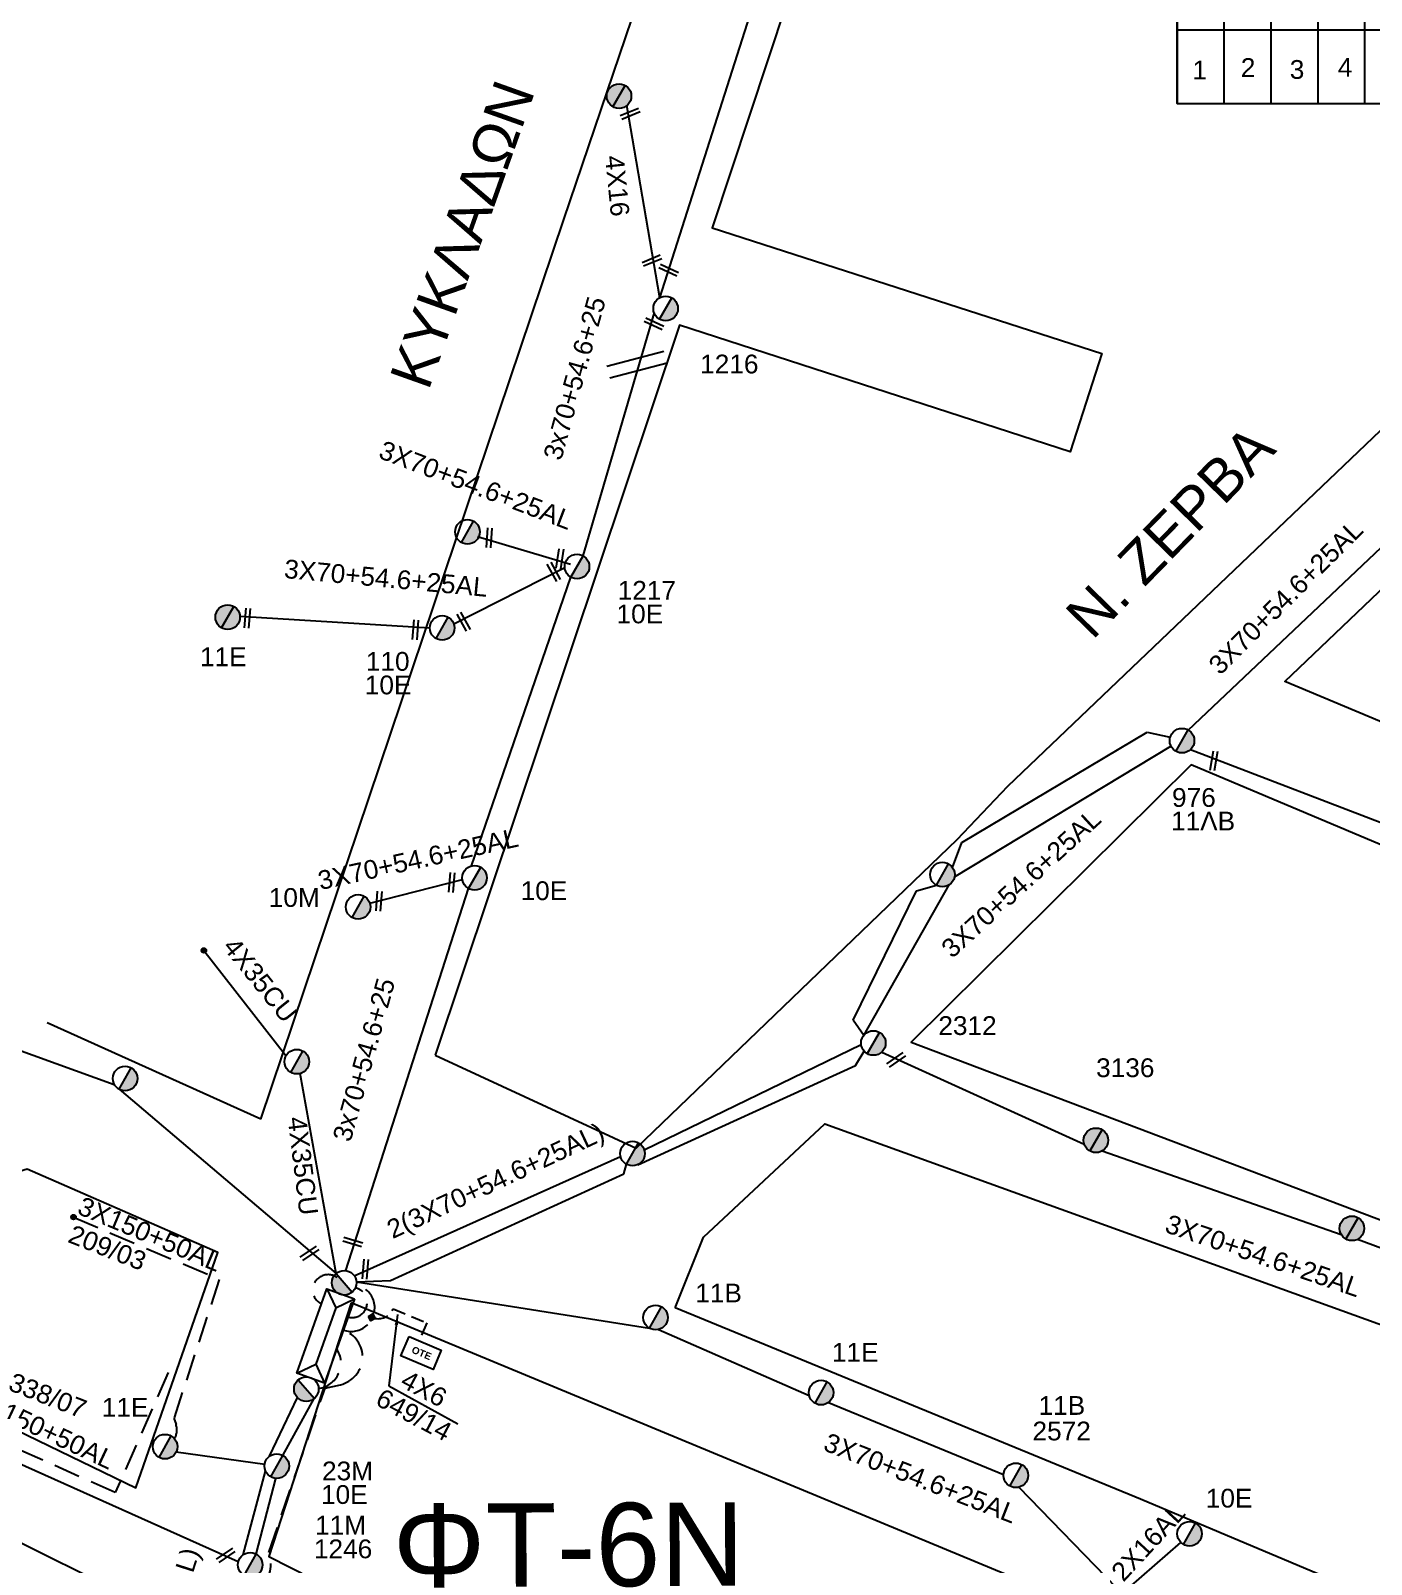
# Model space of a CAD drawing. Header units: millimetres. Extents: x 898 to 3196, y 765 to 1779.
# Drawn here: x 1601.3 to 1729.9, y 1504.5 to 1651.6 of the extents above; entities that cross this region are included whole.
import ezdxf
from ezdxf.enums import TextEntityAlignment as Align

# ---------------------------------------------------------------- set-up
doc = ezdxf.new("R2010")
doc.units = ezdxf.units.MM
doc.linetypes.add('DASHED', pattern=[19.05, 12.7, -6.35])
for name, color, linetype in [('Pillar OTE', 7, 'Continuous'), ('Ασφαλειοκιβώτια Χ.Τ 6 αναχωρήσεων', 7, 'Continuous'), ('Γυμνά εναέρια ΧΤ (1Φ)   2x16AL', 7, 'Continuous'), ('Γυμνά εναέρια ΧΤ (3Φ)   4x16CU', 7, 'Continuous'), ('Γυμνά εναέρια ΧΤ (3Φ)   4x35CU', 7, 'Continuous'), ('Γυμνά εναέρια ΧΤ και ΦΟΠ (3Φ)   4x50+16AL', 7, 'Continuous'), ('Εναέρια παροχή ΧΤ 4x16', 7, 'SYN_LINE'), ('Επιγραφές - Σχήματα', 7, 'Continuous'), ('Καλώδια ΧΤ   3x150+50AL', 7, 'DASHED'), ('Καλώδια ΧΤ   3x150+70AL', 7, 'DASHED'), ('Καλώδια ΧΤ   3x82+57+13', 7, 'Continuous'), ('Μηχανική τομή', 7, 'Continuous'), ('Στύλος Ξύλινος', 7, 'Continuous'), ('Στύλος Ξύλινος @ 1', 7, 'Continuous'), ('Στύλος ΦΜ', 7, 'Continuous'), ('Στύλος ΦΜ @ 1', 7, 'Continuous'), ('Συνδέσεις', 7, 'Continuous'), ('Συνεστραμμένα ΧΤ   3x70+54.6+25AL', 7, 'SYN_LINE'), ('Τομή', 7, 'Continuous'), ('Υποσταθμός εναέριος 2 στύλων', 7, 'Continuous'), ('Υποσταθμός πόλεως', 7, 'Continuous'), ('Υπόβαθρο ΔΕΗ', 7, 'Continuous'), ('Υπόγεια καλώδια Παροχών ΧΤ   4x6', 7, 'DASHED')]:
    doc.layers.add(name, color=color, linetype=linetype)
doc.styles.add('ar', font='arial.ttf')
doc.styles.get("Standard").update_dxf_attribs({"font": 'arial.ttf'})
doc.linetypes.add('SYN_LINE', pattern='A,0.5,-0.0001,["/\\/\\/\\/",Standard,S=0.1,R=0,X=0,Y=-0.05],-0.25', length=0.7501)
doc.dimstyles.new('ISO-25', dxfattribs={"dimtxt": 2.5, "dimasz": 2.5, "dimexe": 1.25, "dimexo": 0.625, "dimtad": 1, "dimtxsty": 'Standard', "dimcen": 2.5, "dimadec": 0, "dimazin": 0, "dimtfac": 1, "dimtmove": 0, "dimatfit": 3, "dimfxl": 1, "dimarcsym": 0})

# ---------------------------------------------------------------- blocks, each defined once
blk = doc.blocks.new('ΥΠΟΣΤΑΘΜΟΣ ΕΝΑΕΡΙΟΣ ΕΠΙ 2 ΣΤΥΛΩΝ')
at = {"layer": 'Υποσταθμός εναέριος 2 στύλων', "linetype": 'Continuous'}
for points in [[(-11.97, -2.11, 0.574793), (-8.45, -0.07, 0.268822), (-9.64, 1.98)], [(9.68, -2.15, 0.574793), (13.19, -0.1, 0.268822), (12.01, 1.95)]]:
    blk.add_hatch(color=256, dxfattribs=at).paths.add_polyline_path(points)
for p, q in [((-11.97, -2.11), (-9.64, 1.98)), ((9.68, -2.15), (12.01, 1.95))]:
    blk.add_line(p, q, dxfattribs=at)
for centre in [(-10.81, -0.07), (10.84, -0.1)]:
    blk.add_circle(centre, 2.36, dxfattribs=at)
at = {"layer": 'Υποσταθμός πόλεως', "linetype": 'Continuous', "ltscale": 40}
blk.add_lwpolyline([(-8.57, 2.82), (8.57, 2.82), (8.57, -2.82), (-8.57, -2.82)], close=True, dxfattribs=at)
for points in [[(-5.75, 0), (-8.57, 2.82)], [(-8.57, -2.82), (-5.75, 0)], [(-5.75, 0), (5.75, 0)], [(5.75, 0), (8.57, 2.82)], [(8.57, -2.82), (5.75, 0)]]:
    blk.add_lwpolyline(points, dxfattribs=at)
at = {"layer": 'Υποσταθμός εναέριος 2 στύλων', "ltscale": 40, "flags": 1}
for tag, p in [('ΜΕΤΑΣΧΗΜΑΤΙΣΜΟΣ', (14.09, 2.51)), ('ΙΣΧΥΣ', (14.07, -0.28)), ('ΑΡΙΘΜΟΣ', (14.19, -3))]:
    blk.add_attdef(tag, p, '', height=1.8, dxfattribs=at)
blk = doc.blocks.new('ΥΠΑΡΧΩΝ ΞΥΛΙΝΟΣ ΣΤΥΛΟΣ')
at = {"layer": 'Στύλος Ξύλινος'}
h = blk.add_hatch(color=7, dxfattribs=at)
h.paths.add_polyline_path([(-2.62, 0, 0.270008), (-1.29, -2.28), (1.3, 2.27, 0.576266)])
h.paths.add_polyline_path([(-1.29, -2.28, 0.574793), (2.62, 0, 0.268822), (1.3, 2.27)])
at = {"layer": 'Στύλος Ξύλινος', "color": 7}
blk.add_line((-1.29, -2.28), (1.3, 2.27), dxfattribs=at)
blk.add_circle((0, 0), 2.62, dxfattribs=at)
at = {"layer": 'Στύλος Ξύλινος', "flags": 4}
for tag, p in [('ΑΡΙΘΜΟΣ', (-4.91, 8.6)), ('ΤΥΠΟΣ', (-4.85, 3.39))]:
    blk.add_attdef(tag, p, '', height=4, dxfattribs=at)
blk = doc.blocks.new('ΥΠΑΡΧΩΝ ΤΣΙΜΕΝΤΕΝΙΟΣ ΣΤΥΛΟΣ')
at = {"layer": 'Στύλος ΦΜ'}
blk.add_hatch(color=7, dxfattribs=at).paths.add_polyline_path([(-1.29, -2.28, 0.574793), (2.62, 0, 0.268822), (1.3, 2.27)])
at = {"layer": 'Στύλος ΦΜ', "color": 7}
blk.add_line((-1.29, -2.28), (1.3, 2.27), dxfattribs=at)
blk.add_circle((0, 0), 2.62, dxfattribs=at)
at = {"layer": 'Στύλος ΦΜ', "flags": 4}
for tag, p in [('ΑΡΙΘΜΟΣ', (-4.68, 8.05)), ('ΤΥΠΟΣ', (-4.91, 3.03))]:
    blk.add_attdef(tag, p, '', height=4, dxfattribs=at)
blk = doc.blocks.new('ΤΟΜΗ')
at = {"layer": 'Τομή', "ltscale": 40}
for p, q in [((-5.68, 0), (5.68, 0)), ((5.68, -2.33), (-5.68, -2.33))]:
    blk.add_line(p, q, dxfattribs=at)
blk = doc.blocks.new('A$C76D1674A')
at = {"layer": 'Τομή', "xscale": 0.5, "yscale": 0.5, "zscale": 0.5}
blk.add_blockref('ΤΟΜΗ', (2.84, 1.17), dxfattribs=at)
blk = doc.blocks.new('ΑΣΦΑΛΕΙΟΚΙΒΩΤΙΟ ΥΠΟΣΤΑΘΜΟΥ 6 ΑΝΑΧΩΡΗΣΕΩΝ')
at = {"layer": 'Ασφαλειοκιβώτια Χ.Τ 6 αναχωρήσεων', "ltscale": 40}
for p, q in [((-23.91, 27), (23.91, 27)), ((-9.83, 27), (-9.83, -27)), ((9.83, 27), (9.83, -27)), ((-23.91, 18), (23.91, 18)), ((-23.91, 9), (23.91, 9)), ((-23.91, 0), (23.91, 0)), ((-23.91, -9), (23.91, -9)), ((-23.91, -18), (23.91, -18))]:
    blk.add_line(p, q, dxfattribs=at)
at = {"layer": 'Ασφαλειοκιβώτια Χ.Τ 6 αναχωρήσεων'}
blk.add_lwpolyline([(-23.91, -27), (23.91, -27), (23.91, 27), (-23.91, 27)], close=True, dxfattribs=at)
for s, p in [('1', (-19.31, 24.1)), ('2', (-18.83, 14.81)), ('3', (-19.2, 5.42)), ('4', (-18.79, -3.79)), ('5', (-19.44, -12.15)), ('6', (-18.35, -21.45))]:
    blk.add_text(s, height=3.6, rotation=270, dxfattribs=at).set_placement(p)
at = {"layer": 'Ασφαλειοκιβώτια Χ.Τ 6 αναχωρήσεων', "ltscale": 40}
for tag, height, p in [('ΟΝΟΜΑ', 5, (-0.27, 31.68)), ('ΚΕΙΜΕΝΟ 1', 2, (16.95, 22.41)), ('ΚΕΙΜΕΝΟ 2', 2, (16.95, 13.71)), ('ΚΕΙΜΕΝΟ 3', 2, (16.95, 4.31)), ('ΚΕΙΜΕΝΟ 4', 2, (16.95, -4.67)), ('ΚΕΙΜΕΝΟ 5', 2, (16.95, -13.51)), ('ΚΕΙΜΕΝΟ 6', 2, (16.95, -22.43)), ('ΣΧ', 2, (-0.21, -29.21))]:
    blk.add_attdef(tag, text='', height=height, dxfattribs=at).set_placement(p, align=Align.MIDDLE_CENTER)
blk = doc.blocks.new('ΜΗΧΑΝΙΚΗ ΤΟΜΗ')
at = {"layer": 'Μηχανική τομή', "ltscale": 40}
for p, q in [((-1.89, 0.78), (1.89, 0.78)), ((1.89, 0), (-1.89, 0))]:
    blk.add_line(p, q, dxfattribs=at)
blk = doc.blocks.new('_ΣΥΝΔΕΣΗ')
at = {"layer": 'Συνδέσεις', "linetype": 'SYN_LINE', "ltscale": 40}
blk.add_hatch(color=256, dxfattribs=at).paths.add_polyline_path([(0.5, -0.01, 1), (-0.5, -0.01, 1)])
at = {"layer": 'Συνδέσεις'}
blk.add_circle((0, -0.01), 0.5, dxfattribs=at)
blk = doc.blocks.new('PILLAR ΟΤΕ')
at = {"layer": 'Pillar OTE', "ltscale": 40}
blk.add_lwpolyline([(-3.31, 2.02), (3.39, 2.02), (3.39, -1.99), (-3.31, -1.99)], close=True, dxfattribs=at)
at = {"layer": 'Pillar OTE', "insert": (-1.81, 0.71), "char_height": 1.3575, "width": 109.961, "attachment_point": 1}
blk.add_mtext('{\\fArial|b1|i0|c161|p34;OTE}', dxfattribs=at)
blk = doc.blocks.new('TSONTA XT1')
at = {"ltscale": 40}
h = blk.add_hatch(color=256, dxfattribs=at)
h.dxf.hatch_style = 1
h.paths.add_polyline_path([(595.96, 2487.66), (597.07, 2488.77), (595.96, 2489.87), (594.85, 2488.77)])
blk.add_lwpolyline([(594.85, 2488.77), (595.96, 2489.87), (597.07, 2488.77), (595.96, 2487.66)], close=True, dxfattribs=at)

msp = doc.modelspace()

# ---------------------------------------------------------------- linework, layer by layer
at = {"layer": 'Γυμνά εναέρια ΧΤ (1Φ)   2x16AL', "color": 85, "ltscale": 20}
msp.add_lwpolyline([(1706.62, 1502.3), (1711.61, 1506.64)], dxfattribs=at)
at = {"layer": 'Γυμνά εναέρια ΧΤ (3Φ)   4x35CU', "color": 85, "linetype": 'SYN_LINE', "ltscale": 15}
msp.add_lwpolyline([(1625.79, 1553.3), (1617.82, 1563.49)], dxfattribs=at)
at = {"layer": 'Γυμνά εναέρια ΧΤ (3Φ)   4x35CU', "color": 85, "linetype": 'SYN_LINE', "ltscale": 20}
msp.add_lwpolyline([(1630.6, 1532.42), (1627.16, 1551.6)], dxfattribs=at)
at = {"layer": 'Γυμνά εναέρια ΧΤ και ΦΟΠ (3Φ)   4x50+16AL', "color": 2}
msp.add_lwpolyline([(1592.45, 1517.7), (1621.22, 1504.8)], dxfattribs=at)
at = {"layer": 'Εναέρια παροχή ΧΤ 4x16', "color": 173, "ltscale": 20}
msp.add_lwpolyline([(1661.65, 1625.97), (1658.48, 1644.41)], dxfattribs=at)
at = {"layer": 'Καλώδια ΧΤ   3x150+50AL', "color": 30, "ltscale": 0.2}
msp.add_lwpolyline([(1605.4, 1537.81), (1619.4, 1531.86), (1615.04, 1518.54), (1615.25, 1517.93, -0.220326), (1615.1, 1516.58, -13.673107)], format="xyb", dxfattribs=at)
at = {"layer": 'Καλώδια ΧΤ   3x150+50AL', "color": 2, "ltscale": 0.2}
msp.add_lwpolyline([(1614.49, 1522.93), (1609.42, 1511.41), (1595.74, 1517.53), (1595.78, 1518.45, 0.936079), (1593.34, 1518.73, 0.951119)], format="xyb", dxfattribs=at)
at = {"layer": 'Καλώδια ΧΤ   3x150+70AL', "color": 6, "ltscale": 0.2}
msp.add_lwpolyline([(1614.9, 1478.93), (1615.55, 1480.1), (1622.13, 1501.03), (1623.42, 1502.32, 0.294113), (1624.14, 1505.66), (1629.54, 1521.43), (1631.01, 1521.76, 0.756463), (1631.29, 1526.99, 6.377568)], format="xyb", dxfattribs=at)
at = {"layer": 'Συνεστραμμένα ΧΤ   3x70+54.6+25AL', "color": 151, "ltscale": 20}
for p, q in [((1712.3, 1584.53), (1739.53, 1610.3)), ((1689.9, 1570.44), (1710.66, 1582.98)), ((1712.53, 1582.66), (1747.12, 1569.42)), ((1681.2, 1555.25), (1689.39, 1569.69)), ((1680.4, 1552.36), (1681.23, 1553.75)), ((1659.52, 1542.85), (1680.4, 1552.36)), ((1658.18, 1541.99), (1658.44, 1542.9)), ((1635.8, 1531.74), (1658.18, 1541.99)), ((1632.55, 1531.62), (1635.8, 1531.74))]:
    msp.add_line(p, q, dxfattribs=at)
at = {"layer": 'Συνεστραμμένα ΧΤ   3x70+54.6+25AL', "color": 1, "ltscale": 10}
msp.add_line((1644.15, 1603.07), (1653.09, 1600.44), dxfattribs=at)
at = {"layer": 'Συνεστραμμένα ΧΤ   3x70+54.6+25AL', "color": 27, "ltscale": 20}
for p, q in [((1690.59, 1573.74), (1708.38, 1584.31)), ((1708.38, 1584.31), (1710.58, 1583.83)), ((1689.71, 1571.35), (1690.59, 1573.74)), ((1686.27, 1569.11), (1688.16, 1569.65)), ((1681.2, 1555.25), (1680.18, 1556.7)), ((1660.15, 1544.28), (1680.95, 1554.38)), ((1682.92, 1553.64), (1702.34, 1544.82)), ((1704.07, 1544.18), (1726.99, 1536.16)), ((1632.34, 1532.21), (1657.88, 1543.64)), ((1728.56, 1535.71), (1752.03, 1527.07))]:
    msp.add_line(p, q, dxfattribs=at)
at = {"layer": 'Συνεστραμμένα ΧΤ   3x70+54.6+25AL', "color": 27, "ltscale": 15}
msp.add_line((1680.18, 1556.7), (1686.27, 1569.11), dxfattribs=at)
at = {"layer": 'Συνεστραμμένα ΧΤ   3x70+54.6+25AL', "color": 173, "ltscale": 20}
msp.add_lwpolyline([(1661.65, 1625.97), (1670.75, 1654.5)], dxfattribs=at)
at = {"layer": 'Συνεστραμμένα ΧΤ   3x70+54.6+25AL', "color": 1, "ltscale": 20}
for points in [[(1654.29, 1601.22), (1661.12, 1624.57)], [(1643.58, 1571.5), (1653.12, 1599.17)], [(1621.37, 1595.44), (1639.59, 1594.33)], [(1631.52, 1532.7), (1643.3, 1569.34)]]:
    msp.add_lwpolyline(points, dxfattribs=at)
at = {"layer": 'Συνεστραμμένα ΧΤ   3x70+54.6+25AL', "color": 1, "ltscale": 10}
for points in [[(1641.88, 1594.7), (1652.52, 1600.12)], [(1633.83, 1567.92), (1642.72, 1570.19)]]:
    msp.add_lwpolyline(points, dxfattribs=at)
at = {"layer": 'Συνεστραμμένα ΧΤ   3x70+54.6+25AL', "color": 85, "linetype": 'SYN_LINE', "ltscale": 20}
for points in [[(1584.48, 1559.52), (1609.33, 1550.54)], [(1609.78, 1550.09), (1630.6, 1532.42)], [(1632.55, 1531.62), (1660.65, 1527.18)], [(1661.51, 1527.06), (1675.97, 1520.71)], [(1677.82, 1520.06), (1694.61, 1513.15)]]:
    msp.add_lwpolyline(points, dxfattribs=at)
at = {"layer": 'Συνεστραμμένα ΧΤ   3x70+54.6+25AL', "color": 2, "ltscale": 8}
msp.add_lwpolyline([(1624.22, 1514.91), (1626.89, 1520.53)], dxfattribs=at)
at = {"layer": 'Συνεστραμμένα ΧΤ   3x70+54.6+25AL', "color": 30, "ltscale": 8}
msp.add_lwpolyline([(1625.5, 1514.98), (1628.51, 1520.45)], dxfattribs=at)
at = {"layer": 'Συνεστραμμένα ΧΤ   3x70+54.6+25AL', "color": 30, "ltscale": 10}
for points in [[(1615.27, 1515.32), (1623.75, 1514.13)], [(1622.94, 1505.52), (1624.82, 1512.78)]]:
    msp.add_lwpolyline(points, dxfattribs=at)
at = {"layer": 'Συνεστραμμένα ΧΤ   3x70+54.6+25AL', "color": 2, "ltscale": 10}
msp.add_lwpolyline([(1621.69, 1505.46), (1623.84, 1513.47)], dxfattribs=at)
at = {"layer": 'Συνεστραμμένα ΧΤ   3x70+54.6+25AL', "color": 85, "linetype": 'SYN_LINE', "ltscale": 15}
msp.add_lwpolyline([(1696.08, 1511.93), (1705.45, 1502.3)], dxfattribs=at)
at = {"layer": 'Συνεστραμμένα ΧΤ   3x70+54.6+25AL', "color": 1, "linetype": 'DASHED', "ltscale": 0.2}
msp.add_arc((1629.84, 1530.83), 1.48, 53.8419, 244.0734, dxfattribs=at)
at = {"layer": 'Συνεστραμμένα ΧΤ   3x70+54.6+25AL', "color": 85, "linetype": 'DASHED', "ltscale": 0.2}
msp.add_arc((1632.04, 1529.13), 2.26, 250.567, 77.5053, dxfattribs=at)
at = {"layer": 'Συνεστραμμένα ΧΤ   3x70+54.6+25AL', "color": 151, "linetype": 'DASHED', "ltscale": 0.2}
msp.add_arc((1632.14, 1529.64), 1.44, 253.9284, 77.6553, dxfattribs=at)
at = {"layer": 'Συνεστραμμένα ΧΤ   3x70+54.6+25AL', "color": 2, "linetype": 'DASHED', "ltscale": 0.2}
msp.add_arc((1628.59, 1523.85), 2.47, 277.4882, 33.4074, dxfattribs=at)
at = {"layer": 'Υπόβαθρο ΔΕΗ'}
for points in [[(1640.11, 1553.37), (1659.36, 1544.44), (1690.16, 1574.04), (1695.02, 1579.15), (1765.09, 1645.99), (1813.84, 1670.39), (1696.94, 1724.06), (1666.66, 1632.68), (1704.03, 1620.64), (1700.99, 1611.21), (1663.54, 1623.34), (1640.11, 1553.37)], [(1623.38, 1547.21), (1652.43, 1633.49), (1671.43, 1689.44), (1610.36, 1716.01)], [(1827.09, 1544.99), (1721.58, 1589.18), (1743.04, 1609.63), (1764.65, 1626.08), (1798.83, 1592.55)], [(1623.38, 1547.21), (1602.89, 1556.47)], [(1635.66, 1521.66), (1642.28, 1518.01)]]:
    msp.add_lwpolyline(points, dxfattribs=at)
for points in [[(1814.52, 1516.91), (1817.09, 1518.54), (1823.18, 1534.61), (1712.6, 1581.2), (1685.76, 1554.61), (1734.63, 1536.1, 0.049772), (1769.58, 1525.96, 0.001939), (1814.52, 1516.91, 0.802576)], [(1573.84, 1530.07), (1611.39, 1511.86), (1619.25, 1534.45), (1600.96, 1542.44), (1574.39, 1534.38, 0.89673), (1573.84, 1530.07, 0.18549)], [(1632.03, 1529.62), (1624.15, 1505.29), (1665.37, 1484.34, 0.228289), (1687.14, 1480.28), (1717.49, 1494.16), (1632.03, 1529.62)], [(1544.14, 1515.49), (1602.78, 1486.13), (1608.22, 1502.68), (1556.05, 1528.63), (1542.44, 1523.99, 0.578523), (1544.14, 1515.49, 0.238466)]]:
    msp.add_lwpolyline(points, format="xyb", dxfattribs=at)
msp.add_lwpolyline([(1663.1, 1529.14), (1665.83, 1535.92), (1677.46, 1546.78), (1753.95, 1519.17), (1757.77, 1518.7), (1803.11, 1508.25), (1772.9, 1483.34), (1707.75, 1510.79)], close=True, dxfattribs=at)
at = {"layer": 'Υπόγεια καλώδια Παροχών ΧΤ   4x6', "color": 85, "linetype": 'DASHED', "ltscale": 0.1}
msp.add_lwpolyline([(1634.35, 1528.12, 0.359439), (1636.06, 1529.03), (1639.29, 1527.69), (1638.57, 1525.96)], format="xyb", dxfattribs=at)

# ---------------------------------------------------------------- block references
at = {"layer": 'Pillar OTE', "xscale": 0.5, "yscale": 0.5, "zscale": 0.5, "rotation": 337.0874744662382}
msp.add_blockref('PILLAR ΟΤΕ', (1638.73, 1524.8), dxfattribs=at)
at = {"layer": 'Ασφαλειοκιβώτια Χ.Τ 6 αναχωρήσεων', "xscale": 0.5, "yscale": 0.5, "zscale": 0.5, "rotation": 90}
msp.add_blockref('ΑΣΦΑΛΕΙΟΚΙΒΩΤΙΟ ΥΠΟΣΤΑΘΜΟΥ 6 ΑΝΑΧΩΡΗΣΕΩΝ', (1724.76, 1656.56), dxfattribs=at)
at = {"layer": 'Μηχανική τομή'}
for p, xscale, yscale, zscale, rotation in [((1658.87, 1643.43), 0.500000000000053, 0.500000000000053, 0.500000000000053, 22.3356995693461), ((1660.96, 1629.36), 0.500000000000053, 0.500000000000053, 0.500000000000053, 22.3356995693461), ((1662.42, 1628.44), 0.5000000000000232, 0.5000000000000232, 0.5000000000000232, 335.492584782563), ((1661.01, 1623.29), 0.5000000000000232, 0.5000000000000232, 0.5000000000000232, 335.492584782563), ((1645.08, 1602.98), 0.5000000000001242, 0.5000000000001242, 0.5000000000001242, 265.6074868206919), ((1651.86, 1600.98), 0.5000000000000211, 0.5000000000000211, 0.5000000000000211, 261.2920098573011), ((1651.3, 1599.6), 0.5000000000000211, 0.5000000000000211, 0.5000000000000211, 298.6272120415692), ((1621.89, 1595.26), 0.5000000000001242, 0.5000000000001242, 0.5000000000001242, 265.6074868206919), ((1642.65, 1594.82), 0.5000000000000211, 0.5000000000000211, 0.5000000000000211, 298.6272120415692), ((1638.01, 1594.16), 0.5000000000001241, 0.5000000000001241, 0.5000000000001241, 265.6074868206919), ((1714.96, 1581.55), 0.500000000000251, 0.500000000000251, 0.500000000000251, 80.68274352405386), ((1641.49, 1569.93), 0.5000000000001243, 0.5000000000001243, 0.5000000000001243, 265.6074868206919), ((1634.51, 1568.13), 0.5000000000001243, 0.5000000000001243, 0.5000000000001243, 265.6074868206919), ((1684.19, 1553.07), 0.5000000000001016, 0.5000000000001016, 0.5000000000001016, 214.2720136800958), ((1632.14, 1535.25), 0.4999999999999671, 0.4999999999999671, 0.4999999999999671, 343.6295216811267), ((1627.94, 1534.52), 0.5000000000001016, 0.5000000000001016, 0.5000000000001016, 214.2720136800958), ((1633.21, 1532.84), 0.5000000000001243, 0.5000000000001243, 0.5000000000001243, 265.6074868206919), ((1619.9, 1505.57), 0.5000000000001016, 0.5000000000001016, 0.5000000000001016, 214.2720136800958)]:
    msp.add_blockref('ΜΗΧΑΝΙΚΗ ΤΟΜΗ', p, dxfattribs=dict(at, xscale=xscale, yscale=yscale, zscale=zscale, rotation=rotation))
at = {"layer": 'Στύλος Ξύλινος @ 1', "ltscale": 40, "xscale": 0.4499999999998181, "yscale": 0.4499999999998181, "zscale": 0.4499999999998181}
for p in [(1657.73, 1645.31), (1728.01, 1536.75)]:
    msp.add_blockref('ΥΠΑΡΧΩΝ ΞΥΛΙΝΟΣ ΣΤΥΛΟΣ', p, dxfattribs=at)
at = {"layer": 'Στύλος Ξύλινος @ 1', "ltscale": 40}
ref = msp.add_blockref('ΥΠΑΡΧΩΝ ΞΥΛΙΝΟΣ ΣΤΥΛΟΣ', (1620.2, 1595.35), dxfattribs=dict(at, xscale=0.4499999999998181, yscale=0.4499999999998181, zscale=0.4499999999998181))
ref.add_attrib('ΤΥΠΟΣ', '11E', (1617.54, 1590.65), dxfattribs={"layer": 'Στύλος Ξύλινος', "height": 1.8, "flags": 4})
ref = msp.add_blockref('ΥΠΑΡΧΩΝ ΞΥΛΙΝΟΣ ΣΤΥΛΟΣ', (1703.46, 1545.19), dxfattribs=dict(at, xscale=0.4499999999998181, yscale=0.4499999999998181, zscale=0.4499999999998181))
ref.add_attrib('ΤΥΠΟΣ', '3136', (1703.48, 1551.25), dxfattribs={"layer": 'Στύλος Ξύλινος', "height": 1.8, "flags": 4})
at = {"layer": 'Στύλος ΦΜ @ 1', "ltscale": 40}
ref = msp.add_blockref('ΥΠΑΡΧΩΝ ΤΣΙΜΕΝΤΕΝΙΟΣ ΣΤΥΛΟΣ', (1662.2, 1624.94), dxfattribs=dict(at, xscale=0.4499999999998181, yscale=0.4499999999998181, zscale=0.4499999999998181))
ref.add_attrib('ΤΥΠΟΣ', '1216', (1665.51, 1618.72), dxfattribs={"layer": 'Στύλος ΦΜ', "height": 1.8, "flags": 4})
at = {"layer": 'Στύλος ΦΜ @ 1', "ltscale": 40, "xscale": 0.4499999999998181, "yscale": 0.4499999999998181, "zscale": 0.4499999999998181}
for p in [(1643.2, 1603.53), (1688.74, 1570.67), (1626.83, 1552.73), (1610.36, 1551.12), (1659.02, 1543.92)]:
    msp.add_blockref('ΥΠΑΡΧΩΝ ΤΣΙΜΕΝΤΕΝΙΟΣ ΣΤΥΛΟΣ', p, dxfattribs=at)
at = {"layer": 'Στύλος ΦΜ @ 1', "ltscale": 40}
ref = msp.add_blockref('ΥΠΑΡΧΩΝ ΤΣΙΜΕΝΤΕΝΙΟΣ ΣΤΥΛΟΣ', (1653.7, 1600.2), dxfattribs=dict(at, xscale=0.4499999999998181, yscale=0.4499999999998181, zscale=0.4499999999998181))
ref.add_attrib('ΤΥΠΟΣ', '10E', (1657.49, 1594.76), dxfattribs={"layer": 'Στύλος ΦΜ', "height": 1.8, "flags": 4})
ref.add_attrib('ΑΡΙΘΜΟΣ', '1217', (1657.6, 1597.02), dxfattribs={"layer": 'Στύλος ΦΜ', "height": 1.8, "flags": 4})
ref = msp.add_blockref('ΥΠΑΡΧΩΝ ΤΣΙΜΕΝΤΕΝΙΟΣ ΣΤΥΛΟΣ', (1640.77, 1594.32), dxfattribs=dict(at, xscale=0.4499999999998181, yscale=0.4499999999998181, zscale=0.4499999999998181))
ref.add_attrib('ΤΥΠΟΣ', '10E', (1633.35, 1587.95), dxfattribs={"layer": 'Στύλος ΦΜ', "height": 1.8, "flags": 4})
ref.add_attrib('ΑΡΙΘΜΟΣ', '110', (1633.45, 1590.21), dxfattribs={"layer": 'Στύλος ΦΜ', "height": 1.8, "flags": 4})
ref = msp.add_blockref('ΥΠΑΡΧΩΝ ΤΣΙΜΕΝΤΕΝΙΟΣ ΣΤΥΛΟΣ', (1711.72, 1583.51), dxfattribs=dict(at, xscale=0.4499999999998181, yscale=0.4499999999998181, zscale=0.4499999999998181))
ref.add_attrib('ΤΥΠΟΣ', '11ΛB', (1710.66, 1574.9), dxfattribs={"layer": 'Στύλος ΦΜ', "height": 1.8, "flags": 4})
ref.add_attrib('ΑΡΙΘΜΟΣ', '976', (1710.76, 1577.16), dxfattribs={"layer": 'Στύλος ΦΜ', "height": 1.8, "flags": 4})
ref = msp.add_blockref('ΥΠΑΡΧΩΝ ΤΣΙΜΕΝΤΕΝΙΟΣ ΣΤΥΛΟΣ', (1643.88, 1570.36), dxfattribs=dict(at, xscale=0.4499999999998181, yscale=0.4499999999998181, zscale=0.4499999999998181))
ref.add_attrib('ΤΥΠΟΣ', '10E', (1648.29, 1568.22), dxfattribs={"layer": 'Στύλος ΦΜ', "height": 1.8, "flags": 4})
ref = msp.add_blockref('ΥΠΑΡΧΩΝ ΤΣΙΜΕΝΤΕΝΙΟΣ ΣΤΥΛΟΣ', (1632.71, 1567.57), dxfattribs=dict(at, xscale=0.4499999999998181, yscale=0.4499999999998181, zscale=0.4499999999998181))
ref.add_attrib('ΤΥΠΟΣ', '10M', (1624.14, 1567.57), dxfattribs={"layer": 'Στύλος ΦΜ', "height": 1.8, "flags": 4})
ref = msp.add_blockref('ΥΠΑΡΧΩΝ ΤΣΙΜΕΝΤΕΝΙΟΣ ΣΤΥΛΟΣ', (1682.12, 1554.52), dxfattribs=dict(at, xscale=0.4499999999998181, yscale=0.4499999999998181, zscale=0.4499999999998181))
ref.add_attrib('ΤΥΠΟΣ', '2312', (1688.35, 1555.29), dxfattribs={"layer": 'Στύλος ΦΜ', "height": 1.8, "flags": 4})
ref = msp.add_blockref('ΥΠΑΡΧΩΝ ΤΣΙΜΕΝΤΕΝΙΟΣ ΣΤΥΛΟΣ', (1661.23, 1528.2), dxfattribs=dict(at, xscale=0.4499999999998181, yscale=0.4499999999998181, zscale=0.4499999999998181))
ref.add_attrib('ΤΥΠΟΣ', '11B', (1665.04, 1529.65), dxfattribs={"layer": 'Στύλος ΦΜ', "height": 1.8, "flags": 4})
ref = msp.add_blockref('ΥΠΑΡΧΩΝ ΤΣΙΜΕΝΤΕΝΙΟΣ ΣΤΥΛΟΣ', (1677.11, 1521), dxfattribs=dict(at, xscale=0.4499999999998181, yscale=0.4499999999998181, zscale=0.4499999999998181))
ref.add_attrib('ΤΥΠΟΣ', '11E', (1678.14, 1523.97), dxfattribs={"layer": 'Στύλος ΦΜ', "height": 1.8, "flags": 4})
ref = msp.add_blockref('ΥΠΑΡΧΩΝ ΤΣΙΜΕΝΤΕΝΙΟΣ ΣΤΥΛΟΣ', (1614.2, 1515.82), dxfattribs=dict(at, xscale=0.4499999999998181, yscale=0.4499999999998181, zscale=0.4499999999998181))
ref.add_attrib('ΤΥΠΟΣ', '11E', (1608.13, 1518.69), dxfattribs={"layer": 'Στύλος ΦΜ', "height": 1.8, "flags": 4})
ref = msp.add_blockref('ΥΠΑΡΧΩΝ ΤΣΙΜΕΝΤΕΝΙΟΣ ΣΤΥΛΟΣ', (1695.78, 1513.07), dxfattribs=dict(at, xscale=0.4499999999998181, yscale=0.4499999999998181, zscale=0.4499999999998181))
ref.add_attrib('ΤΥΠΟΣ', '2572', (1697.38, 1516.42), dxfattribs={"layer": 'Στύλος ΦΜ', "height": 1.8, "flags": 4})
ref.add_attrib('ΑΡΙΘΜΟΣ', '11B', (1697.96, 1518.87), dxfattribs={"layer": 'Στύλος ΦΜ', "height": 1.8, "flags": 4})
ref = msp.add_blockref('ΥΠΑΡΧΩΝ ΤΣΙΜΕΝΤΕΝΙΟΣ ΣΤΥΛΟΣ', (1624.91, 1513.96), dxfattribs=dict(at, xscale=0.4499999999998181, yscale=0.4499999999998181, zscale=0.4499999999998181))
ref.add_attrib('ΤΥΠΟΣ', '10E', (1629.15, 1510.33), dxfattribs={"layer": 'Στύλος ΦΜ', "height": 1.8, "flags": 4})
ref.add_attrib('ΑΡΙΘΜΟΣ', '23M', (1629.25, 1512.59), dxfattribs={"layer": 'Στύλος ΦΜ', "height": 1.8, "flags": 4})
ref = msp.add_blockref('ΥΠΑΡΧΩΝ ΤΣΙΜΕΝΤΕΝΙΟΣ ΣΤΥΛΟΣ', (1712.44, 1507.47), dxfattribs=dict(at, xscale=0.4499999999998181, yscale=0.4499999999998181, zscale=0.4499999999998181))
ref.add_attrib('ΤΥΠΟΣ', '10E', (1714, 1509.98), dxfattribs={"layer": 'Στύλος ΦΜ', "height": 1.8, "flags": 4})
ref = msp.add_blockref('ΥΠΑΡΧΩΝ ΤΣΙΜΕΝΤΕΝΙΟΣ ΣΤΥΛΟΣ', (1622.36, 1504.49), dxfattribs=dict(at, xscale=0.4499999999998181, yscale=0.4499999999998181, zscale=0.4499999999998181))
ref.add_attrib('ΤΥΠΟΣ', '1246', (1628.47, 1505.12), dxfattribs={"layer": 'Στύλος ΦΜ', "height": 1.8, "flags": 4})
ref.add_attrib('ΑΡΙΘΜΟΣ', '11M', (1628.58, 1507.39), dxfattribs={"layer": 'Στύλος ΦΜ', "height": 1.8, "flags": 4})
at = {"layer": 'Συνδέσεις', "xscale": 0.4500000000000455, "yscale": 0.4500000000000455, "zscale": 0.4500000000000455}
for p in [(1617.92, 1563.4), (1605.42, 1537.83)]:
    msp.add_blockref('_ΣΥΝΔΕΣΗ', p, dxfattribs=at)
at = {"layer": 'Συνδέσεις', "xscale": 0.3075184835441075, "yscale": 0.3075184835441075, "zscale": 0.3075184835441075, "rotation": 343.3010979636821}
msp.add_blockref('TSONTA XT1', (1238.57, 847.81), dxfattribs=at)
at = {"layer": 'Συνεστραμμένα ΧΤ   3x70+54.6+25AL', "color": 173, "linetype": 'DASHED', "ltscale": 0.2, "xscale": 0.5000000000000268, "yscale": 0.5000000000000268, "zscale": 0.5000000000000268, "rotation": 250.4744292359451}
msp.add_blockref('ΥΠΟΣΤΑΘΜΟΣ ΕΝΑΕΡΙΟΣ ΕΠΙ 2 ΣΤΥΛΩΝ', (1629.6, 1526.43), dxfattribs=at)
at = {"layer": 'Τομή', "color": 173, "lineweight": 50, "rotation": 14.64454755757665}
msp.add_blockref('A$C76D1674A', (1656.84, 1618.27), dxfattribs=at)

# ---------------------------------------------------------------- texts
at = {"layer": 'Γυμνά εναέρια ΧΤ (1Φ)   2x16AL', "linetype": 'Continuous'}
msp.add_text('2X16AL', height=1.8, rotation=47.2922, dxfattribs=at).set_placement((1708.47, 1506.67), align=Align.MIDDLE)
at = {"layer": 'Γυμνά εναέρια ΧΤ (3Φ)   4x16CU', "linetype": 'Continuous'}
for s, p in [('4X6 ', (1639.34, 1521.22)), ('649/14', (1638.08, 1518.91))]:
    msp.add_text(s, height=1.8, rotation=331.9482, dxfattribs=at).set_placement(p, align=Align.MIDDLE)
at = {"layer": 'Γυμνά εναέρια ΧΤ (3Φ)   4x35CU', "linetype": 'Continuous'}
for rotation, p in [(308.8357, (1623.33, 1560.57)), (277.0225, (1627.42, 1542.74))]:
    msp.add_text('4X35CU', height=1.8, rotation=rotation, dxfattribs=at).set_placement(p, align=Align.MIDDLE)
at = {"layer": 'Εναέρια παροχή ΧΤ 4x16', "linetype": 'Continuous'}
msp.add_text('4X16', height=1.8, rotation=275.6532, dxfattribs=at).set_placement((1657.57, 1636.7), align=Align.MIDDLE)
at = {"layer": 'Επιγραφές - Σχήματα', "linetype": 'Continuous', "attachment_point": 1, "style": 'ar'}
for s, insert, char_height, width, rotation in [('ΚΥΚΛΑΔΩΝ', (1635.68, 1618.32), 4, 25.2338, 70.3931), ('Ν. ΖΕΡΒΑ', (1700.25, 1595.86), 4, 42.4586, 45.7196), ('209/03', (1605.42, 1537.14), 1.8, 12.9697, 338.6161), ('338/07', (1599.7, 1522.97), 1.8, 12.9697, 338.6161), ('ΦΤ-6Ν ', (1635.99, 1510.33), 8, 25.2338, 0.2682)]:
    msp.add_mtext(s, dxfattribs=dict(at, insert=insert, char_height=char_height, width=width, rotation=rotation))
at = {"layer": 'Καλώδια ΧΤ   3x150+50AL', "linetype": 'Continuous'}
for rotation, p in [(337.2765, (1612.75, 1536.2)), (334.8364, (1602.58, 1517.5))]:
    msp.add_text('3X150+50AL', height=1.8, rotation=rotation, dxfattribs=at).set_placement(p, align=Align.MIDDLE)
at = {"layer": 'Καλώδια ΧΤ   3x82+57+13', "linetype": 'Continuous'}
for p in [(1653.46, 1618.26), (1633.26, 1552.92)]:
    msp.add_text('3x70+54.6+25', height=1.8, rotation=74.4373, dxfattribs=at).set_placement(p, align=Align.MIDDLE)
at = {"layer": 'Συνεστραμμένα ΧΤ   3x70+54.6+25AL', "linetype": 'Continuous'}
for s, rotation, p in [('3X70+54.6+25AL', 339.1527, (1644.02, 1608.01)), ('3X70+54.6+25AL', 44.9751, (1721.66, 1597.27)), ('3X70+54.6+25AL', 354.6692, (1635.38, 1599.1)), ('3X70+54.6+25AL', 42.477, (1696.28, 1569.83)), ('3X70+54.6+25AL', 12.4054, (1638.45, 1572.16)), ('2(3X70+54.6+25AL)', 25.1256, (1645.98, 1541.13)), ('3X70+54.6+25AL', 341.2074, (1719.51, 1534.13)), ('3X70+54.6+25AL', 338.7478, (1686.65, 1512.81)), ('2(3X70+54.6+25AL)', 72.3179, (1613.46, 1495.17))]:
    msp.add_text(s, height=1.8, rotation=rotation, dxfattribs=at).set_placement(p, align=Align.MIDDLE)

# ---------------------------------------------------------------- leaders
at = {"layer": 'Επιγραφές - Σχήματα', "ltscale": 40}
msp.add_leader([(1636.5, 1528.49), (1635.66, 1521.66)], dimstyle='ISO-25', override={"dimasz": 1, "dimtad": 0}, dxfattribs=at)

doc.saveas('drawing.dxf')
